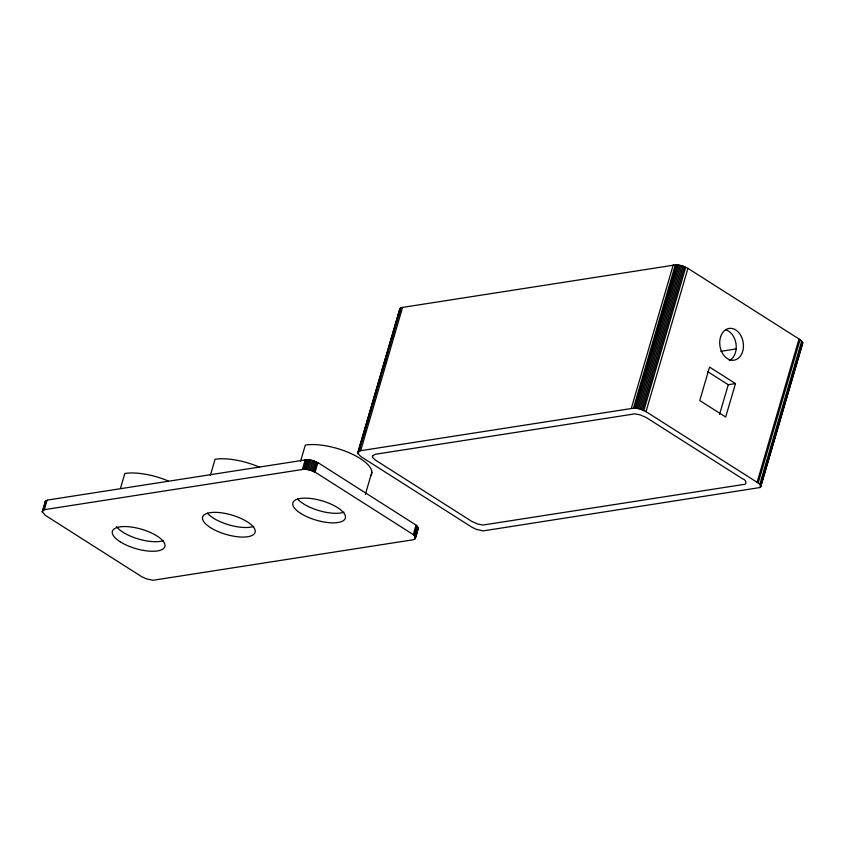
<?xml version="1.0" encoding="UTF-8"?>
<svg xmlns="http://www.w3.org/2000/svg" width="845" height="845" viewBox="0 0 845 845"><rect width="100%" height="100%" fill="white"/><g stroke="black" fill="none" stroke-linecap="round" stroke-linejoin="round"><path stroke-width="1.27" d="M42.25 511.721L42.989 510.338L45.186 509.546L304.791 469.123L310.094 470.137L316.093 472.767L412.36 534.029C415.434 534.98 416.891 539.839 412.55 539.87L152.934 580.293L146.312 578.846L141.643 576.649L45.377 515.387L42.25 511.721L45.366 501.191L47.975 499.986L307.591 459.564L312.882 460.588L318.882 463.218L416.057 525.094L418.275 528.136L415.17 538.677M357.731 452.888L399.96 308.594L402.579 307.4L676.623 264.707L683.246 266.154L687.925 268.351L800.078 339.669L802.75 342.848L760.753 486.688L759.93 487.554L483.234 530.882L476.612 529.435L471.932 527.227L360.857 456.553L357.836 453.448L399.96 308.594M399.706 309.069L400.023 310.738L398.185 317.023M760.753 486.688L760.373 484.935L758.166 482.97L646.013 411.652L640.014 409.022L634.722 408.008L360.667 450.702L358.058 451.895M42.356 512.292L45.778 500.779M43.57 510L46.359 500.441M44.31 509.725L47.098 500.177M120.497 488.273L124.828 473.475A40.169 14.851 16.3 0 1 168.155 480.932M210.384 475.291L215.063 459.268A40.169 14.851 16.3 0 1 259.552 467.232M300.619 461.085L305.309 445.061A40.169 14.851 16.3 0 1 352.038 454.04A40.169 14.851 16.3 0 1 370.659 475.904M302.478 469.091L305.267 459.532M303.587 469.059L306.386 459.511M304.791 469.123L307.591 459.564M306.07 469.26L308.869 459.701M307.39 469.482L310.189 459.923M308.742 469.767L311.541 460.219M310.094 470.137L312.882 460.588M311.425 470.57L314.213 461.011M312.713 471.056L315.502 461.497M313.928 471.594L316.727 462.035M315.069 472.165L317.857 462.616M358.206 452.191L400.372 308.193M358.122 454.04L359.59 449.012M364.375 432.672L365.473 428.901M366.941 423.873L368.05 420.102M372.825 403.762L373.923 399.991M378.708 383.651L379.806 379.88M383.852 366.043L385.69 359.759M392.302 337.134L394.14 330.849M359.051 451.156L400.963 307.855M360.667 450.702L402.579 307.4M365.367 494.399L371.853 472.218M413.268 534.653L416.057 525.094M414.029 535.286L416.828 525.727M414.652 535.92L417.441 526.361M415.096 536.533L417.895 526.984M414.747 539.078L418.169 527.576M415.413 538.212L418.275 528.136M631.395 408.082L673.296 264.781M633.518 407.945L675.419 264.643M634.722 408.008L676.623 264.707M635.989 408.146L677.901 264.844M637.32 408.367L679.222 265.066M638.662 408.653L680.574 265.362M640.014 409.022L681.926 265.721M641.344 409.455L683.246 266.154M642.633 409.941L684.534 266.64M643.858 410.48L685.76 267.178M646.013 411.652L687.925 268.351M719.56 414.451L728.253 384.728L735.467 383.588L725.686 417.029L699.776 400.541L709.546 367.1L735.467 383.588M757.099 482.337L799 339.035M758.166 482.97L800.078 339.669M759.824 484.28L801.736 340.979M760.373 484.935L802.285 341.633M759.93 487.554L762.877 477.499M764.345 472.471L771.327 448.579M772.066 446.065L777.21 428.468M777.949 425.954L779.787 419.669M780.516 417.155L785.66 399.558M786.399 397.044L791.543 379.447M792.283 376.933L796.687 361.85M797.426 359.336L800.004 350.538M800.733 348.024L801.842 344.253M760.722 485.558L802.623 342.267M760.447 487.164L802.75 342.848M45.366 501.191L45.144 502.733M416.955 529.868L417.546 529.53M720.817 351.34L736.428 348.879M707.73 371.673L728.253 384.728M725.538 329.761A16.066 11.745 81.1 0 1 736.079 344.39A16.066 11.745 81.1 0 1 729.256 360.561M344.021 512.165A27.315 10.098 16.3 0 1 319.653 510.813A27.315 10.098 16.3 0 1 297.672 499.025M253.775 526.372A27.315 10.098 16.3 0 1 229.417 525.02A27.315 10.098 16.3 0 1 207.426 513.232M163.539 540.578A27.315 10.098 16.3 0 1 138.316 538.973A27.315 10.098 16.3 0 1 116.557 526.646M372.434 455.941L372.751 457.62L375.486 460.124L471.753 521.376L477.752 524.016L483.044 525.03L742.66 484.607C747.899 485.125 746.219 479.527 742.47 478.756L646.203 417.504L640.204 414.874L634.901 413.849L375.296 454.272L372.434 455.941M720.479 337.229A16.066 11.745 81.1 0 0 733.513 360.245A16.066 11.745 81.1 0 0 740.769 335.423A16.066 11.745 81.1 0 0 720.479 337.229M120.222 541.814A27.315 10.098 16.3 0 0 164.183 547.866A27.315 10.098 16.3 0 0 131.482 527.058A27.315 10.098 16.3 0 0 120.222 541.814M210.458 527.607A27.315 10.098 16.3 0 0 254.429 533.66A27.315 10.098 16.3 0 0 221.717 512.852A27.315 10.098 16.3 0 0 210.458 527.607M300.704 513.401A27.315 10.098 16.3 0 0 344.665 519.453A27.315 10.098 16.3 0 0 311.963 498.645A27.315 10.098 16.3 0 0 300.704 513.401"/></g></svg>
